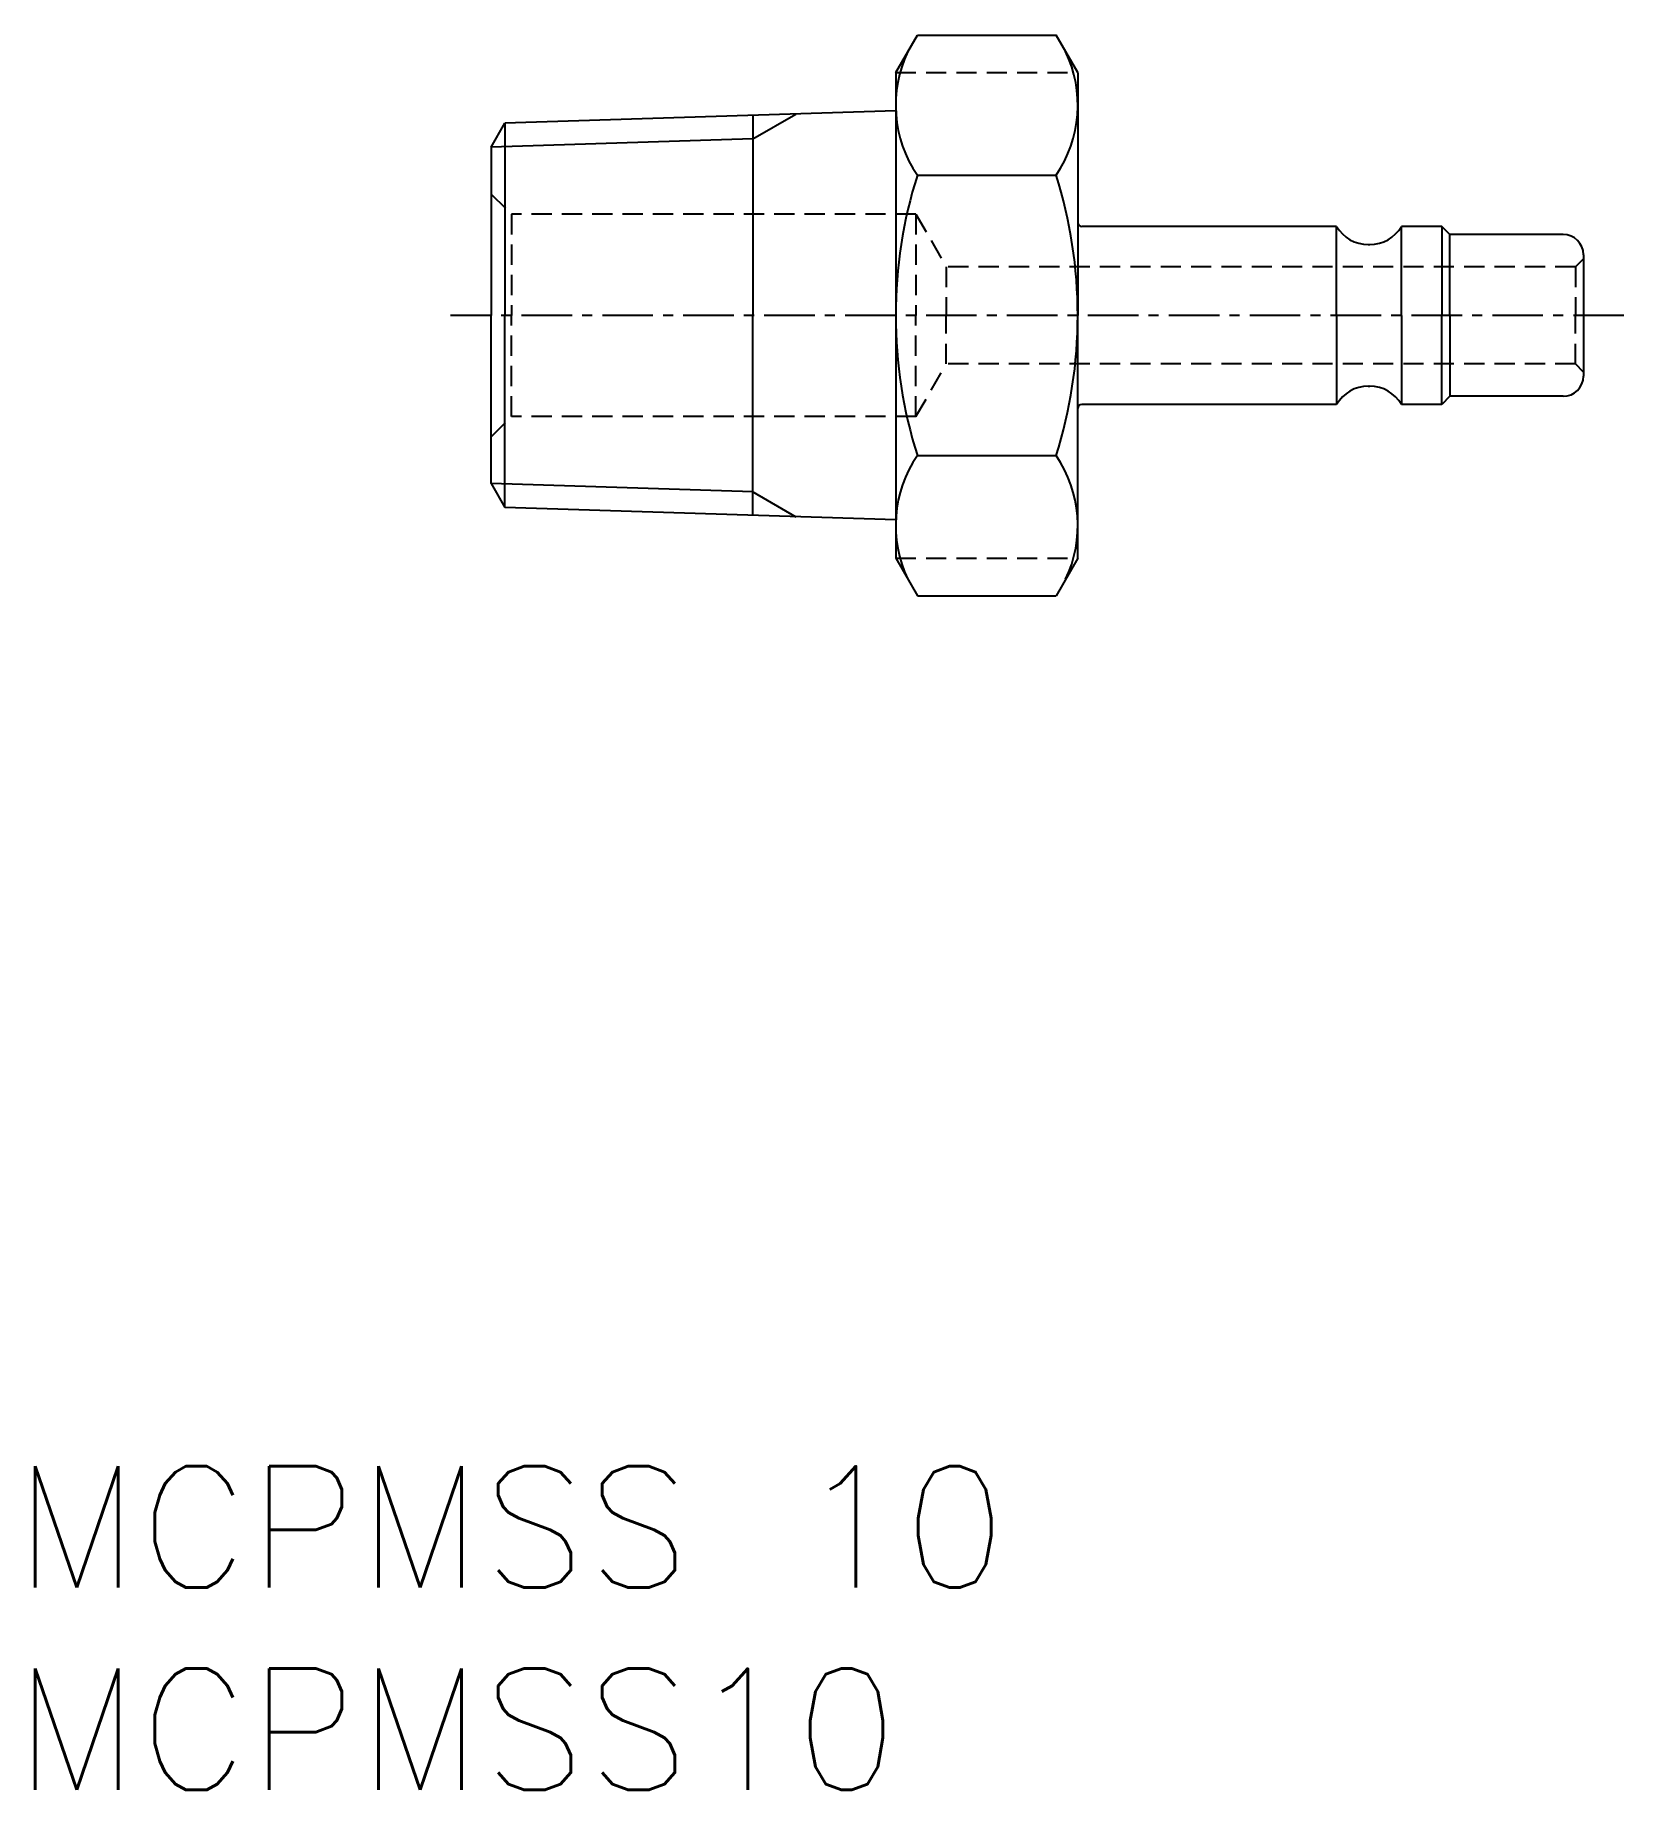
# Model space of a CAD drawing. Extents: x 0.5 to 39.8, y 0 to 43.4.
import ezdxf

# ---------------------------------------------------------------- set-up
doc = ezdxf.new("R2010")
doc.units = 0
doc.linetypes.add('CENTER', pattern=[2, 1.25, -0.25, 0.25, -0.25])
doc.linetypes.add('DASHED', pattern=[0.75, 0.5, -0.25])
doc.layers.get('0').update_dxf_attribs({"linetype": 'CONTINUOUS'})
doc.layers.add('CENTER', color=1, linetype='CENTER')
doc.styles.get("Standard").update_dxf_attribs({"font": 'txt.shx'})

# ---------------------------------------------------------------- blocks, each defined once
blk = doc.blocks.new('*U4')
at = {"color": 7, "linetype": 'CONTINUOUS'}
blk.add_text('MCPMSS10', height=3, dxfattribs=at).set_placement((0, 0))
blk = doc.blocks.new('*U5')
at = {"color": 7, "linetype": 'CONTINUOUS'}
blk.add_text('MCPMSS 10', height=3, dxfattribs=at).set_placement((0, 5))

msp = doc.modelspace()

# ---------------------------------------------------------------- linework, layer by layer
at = {"color": 7, "linetype": 'CONTINUOUS'}
for p, q in [((21.786, 42.444), (22.322, 43.372)), ((22.322, 43.372), (25.75, 43.372)), ((26.286, 42.444), (25.75, 43.372)), ((21.786, 42.444), (21.786, 30.444)), ((26.286, 42.444), (26.286, 36.444)), ((21.786, 41.496), (12.127, 41.194)), ((18.256, 41.386), (18.256, 36.444)), ((11.786, 40.603), (12.127, 41.194)), ((12.127, 41.194), (12.127, 36.444)), ((11.786, 40.603), (11.786, 36.444)), ((22.322, 39.908), (25.75, 39.908)), ((32.686, 38.644), (26.386, 38.644)), ((32.686, 36.444), (32.686, 38.644)), ((35.286, 38.644), (34.286, 38.644)), ((34.286, 36.444), (34.286, 38.644)), ((35.486, 38.444), (35.286, 38.644)), ((35.286, 38.644), (35.286, 36.444)), ((33.465, 38.194), (33.506, 38.194)), ((38.286, 38.444), (35.486, 38.444)), ((35.486, 36.444), (35.486, 38.444)), ((38.786, 37.944), (38.786, 36.444)), ((11.786, 32.285), (11.786, 36.444)), ((12.127, 31.693), (12.127, 36.444)), ((18.256, 31.501), (18.256, 36.444)), ((26.286, 30.444), (26.286, 36.444)), ((32.686, 36.444), (32.686, 34.244)), ((34.286, 36.444), (34.286, 34.244)), ((35.286, 34.244), (35.286, 36.444)), ((35.486, 36.444), (35.486, 34.444)), ((38.786, 36.444), (38.786, 34.944)), ((33.465, 34.694), (33.506, 34.694)), ((35.486, 34.444), (35.286, 34.244)), ((38.286, 34.444), (35.486, 34.444)), ((32.686, 34.244), (26.386, 34.244)), ((35.286, 34.244), (34.286, 34.244)), ((22.322, 32.98), (25.75, 32.98)), ((11.786, 32.285), (12.127, 31.693)), ((21.786, 31.391), (12.127, 31.693)), ((21.786, 30.444), (22.322, 29.515)), ((26.286, 30.444), (25.75, 29.515)), ((22.322, 29.515), (25.75, 29.515))]:
    msp.add_line(p, q, dxfattribs=at)
at = {"color": 3, "linetype": 'DASHED'}
for p, q in [((21.786, 42.444), (26.286, 42.444)), ((11.786, 39.444), (12.286, 38.944)), ((22.286, 38.944), (12.286, 38.944)), ((12.286, 38.944), (12.286, 36.444)), ((22.286, 38.944), (22.286, 36.444)), ((22.286, 38.944), (23.036, 37.644)), ((38.786, 37.844), (38.586, 37.644)), ((38.586, 37.644), (23.036, 37.644)), ((23.036, 37.644), (23.036, 36.444)), ((38.586, 37.644), (38.586, 36.444)), ((12.286, 33.944), (12.286, 36.444)), ((22.286, 33.944), (22.286, 36.444)), ((23.036, 35.244), (23.036, 36.444)), ((38.586, 35.244), (38.586, 36.444)), ((22.286, 33.944), (23.036, 35.244)), ((38.586, 35.244), (23.036, 35.244)), ((38.786, 35.044), (38.586, 35.244)), ((11.786, 33.444), (12.286, 33.944)), ((22.286, 33.944), (12.286, 33.944)), ((21.786, 30.444), (26.286, 30.444))]:
    msp.add_line(p, q, dxfattribs=at)
at = {"color": 3, "linetype": 'CONTINUOUS'}
for p, q in [((18.256, 40.805), (19.32, 41.419)), ((18.256, 40.805), (11.786, 40.603)), ((18.256, 32.082), (11.786, 32.285)), ((18.256, 32.082), (19.32, 31.468))]:
    msp.add_line(p, q, dxfattribs=at)
at = {"color": 7, "linetype": 'CONTINUOUS'}
for centre, radius, start, end in [((24.853, 41.64), 3.067, 154.3842, 214.3842), ((23.219, 41.64), 3.067, 325.6158, 25.6158), ((33.25, 36.444), 11.464, 162.412, 180), ((14.822, 36.444), 11.464, 0, 17.588), ((26.386, 38.744), 0.1, 180, 270), ((33.465, 39.094), 0.9, 210, 270), ((33.506, 39.094), 0.9, 270, 330), ((38.286, 37.944), 0.5, 0, 90), ((33.25, 36.444), 11.464, 180, 197.588), ((14.822, 36.444), 11.464, 342.412, 0), ((38.286, 34.944), 0.5, 270, 0), ((33.465, 33.794), 0.9, 90, 150), ((33.506, 33.794), 0.9, 30, 90), ((26.386, 34.144), 0.1, 90, 180), ((24.853, 31.247), 3.067, 145.6158, 205.6158), ((23.219, 31.247), 3.067, 334.3842, 34.3842)]:
    msp.add_arc(centre, radius, start, end, dxfattribs=at)
at = {"layer": 'CENTER', "color": 1, "linetype": 'CENTER'}
msp.add_line((39.786, 36.444), (10.786, 36.444), dxfattribs=at)

# ---------------------------------------------------------------- block references
at = {"color": 7, "linetype": 'CONTINUOUS'}
for name in ['*U5', '*U4']:
    msp.add_blockref(name, (0, 0), dxfattribs=at)

doc.saveas('drawing.dxf')
